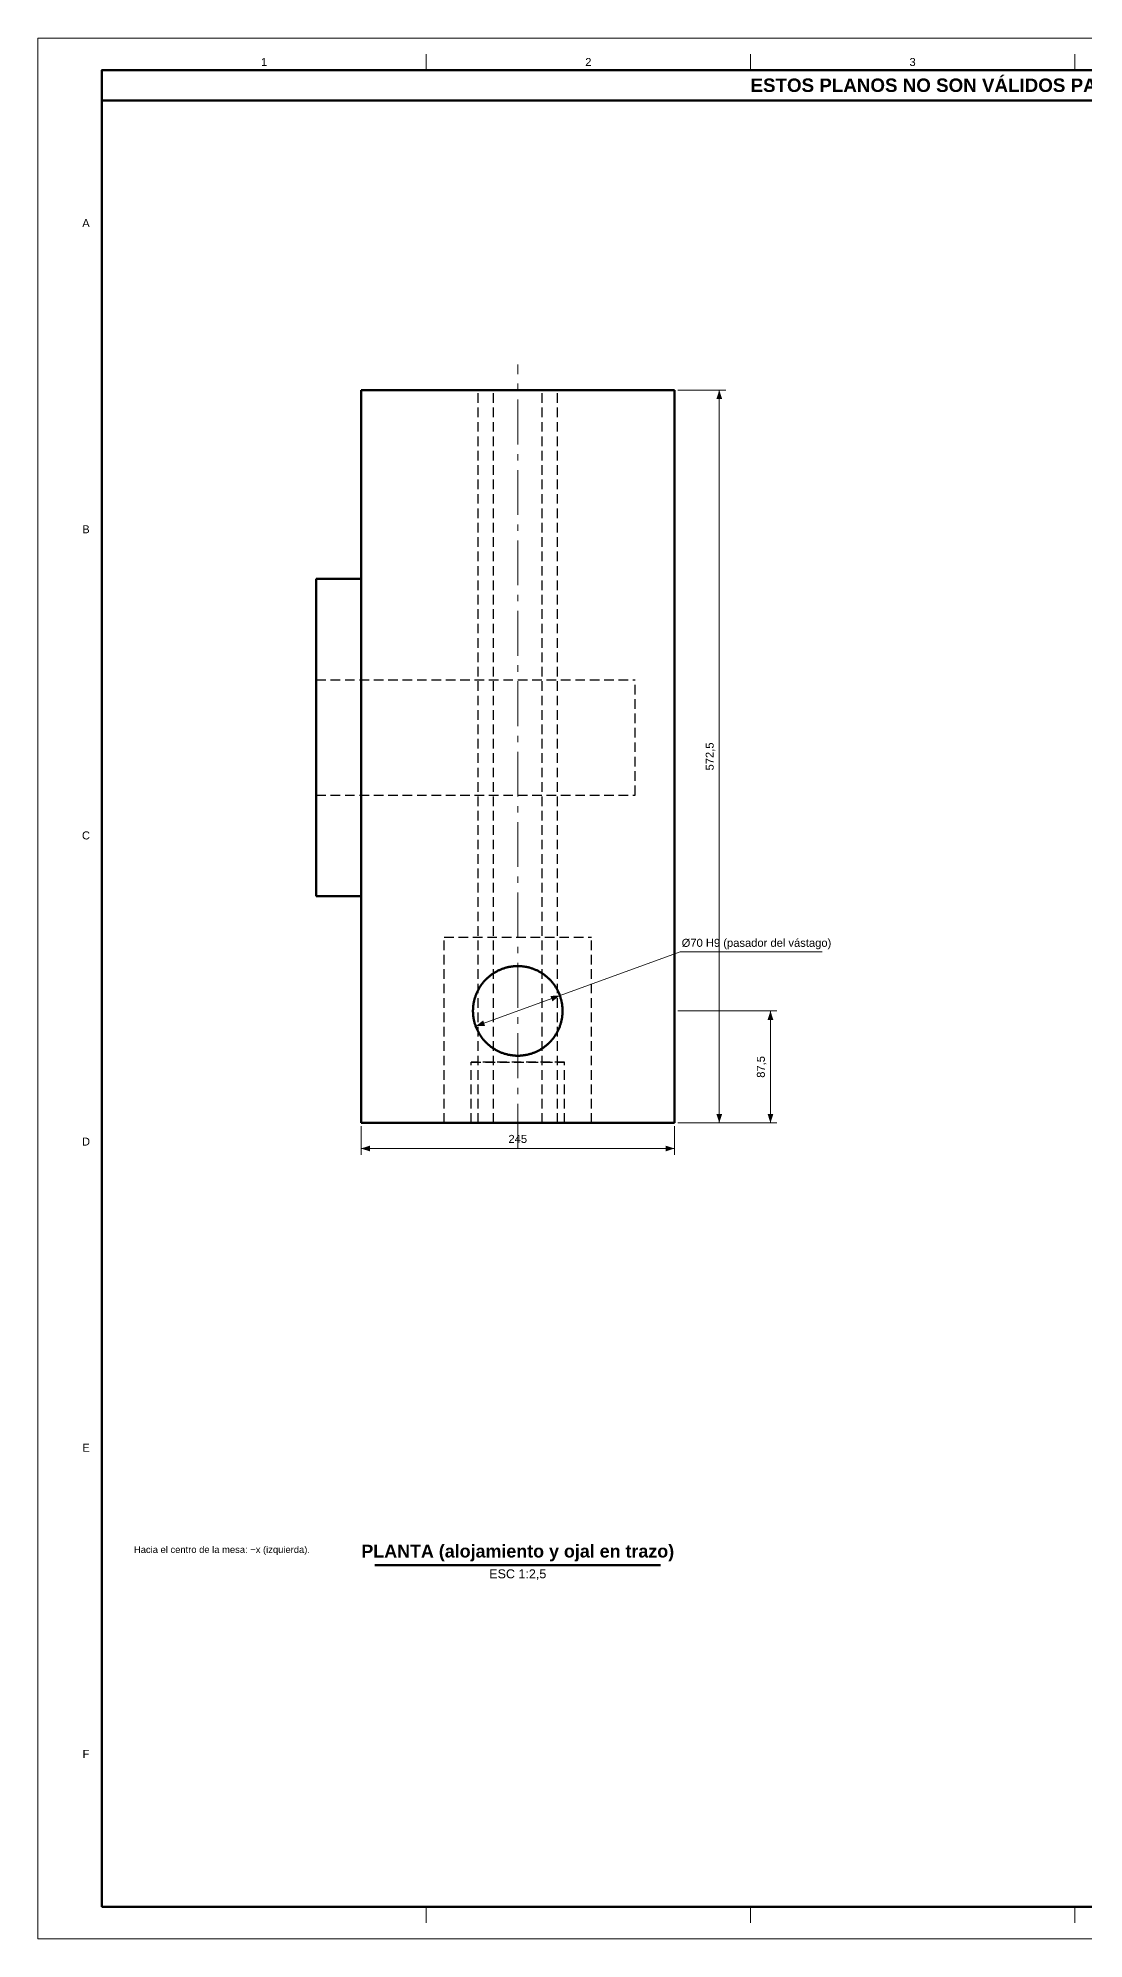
# Model space of a CAD drawing. Header units: millimetres. Extents: x 0 to 841, y 0 to 594.
# Drawn here: x 0 to 327, y 0 to 594 of the extents above; entities that cross this region are included whole.
import ezdxf
from ezdxf.enums import TextEntityAlignment as Align

# ---------------------------------------------------------------- set-up
doc = ezdxf.new("R2010")
doc.units = ezdxf.units.MM
doc.linetypes.add('EJE', pattern=[22, 14, -3, 2, -3])
doc.linetypes.add('OCULTO', pattern=[4.5, 3, -1.5])
for name, color, linetype, lineweight in [('COTA', 7, 'CONTINUOUS', 18), ('EJE', 7, 'EJE', 18), ('FINA', 7, 'CONTINUOUS', 18), ('MARCO', 7, 'CONTINUOUS', 70), ('OCU', 7, 'OCULTO', 25), ('TXT', 7, 'CONTINUOUS', 25), ('VIS', 7, 'CONTINUOUS', 50)]:
    doc.layers.add(name, color=color, linetype=linetype, lineweight=lineweight)
doc.styles.add('STD', font='LiberationSans-Regular.ttf')
doc.styles.add('STDB', font='LiberationSans-Bold.ttf')

msp = doc.modelspace()

# ---------------------------------------------------------------- linework, layer by layer
at = {"layer": 'COTA'}
for p, q in [((200, 484), (215, 484)), ((213, 255), (213, 484)), ((136.84, 285.21), (200.74, 308.47)), ((200.74, 308.47), (245.14, 308.47)), ((200, 290), (231, 290)), ((229, 255), (229, 290)), ((101, 254), (101, 245)), ((199, 254), (199, 245)), ((200, 255), (215, 255)), ((200, 255), (231, 255)), ((101, 247), (199, 247))]:
    msp.add_line(p, q, dxfattribs=at)
for points in [[(213, 484), (212.1, 481.2), (213.9, 481.2)], [(163.16, 294.79), (160.22, 294.68), (160.83, 292.98)], [(136.84, 285.21), (139.78, 285.32), (139.17, 287.02)], [(229, 290), (228.1, 287.2), (229.9, 287.2)], [(213, 255), (213.9, 257.8), (212.1, 257.8)], [(229, 255), (229.9, 257.8), (228.1, 257.8)], [(101, 247), (103.8, 246.1), (103.8, 247.9)], [(199, 247), (196.2, 247.9), (196.2, 246.1)]]:
    msp.add_solid(points, dxfattribs=at)
at = {"layer": 'EJE'}
msp.add_line((150, 247), (150, 492), dxfattribs=at)
at = {"layer": 'FINA'}
for p, q in [((121.38, 584), (121.38, 589)), ((222.75, 584), (222.75, 589)), ((324.12, 584), (324.12, 589)), ((121.38, 10), (121.38, 5)), ((222.75, 10), (222.75, 5)), ((324.12, 10), (324.12, 5))]:
    msp.add_line(p, q, dxfattribs=at)
msp.add_lwpolyline([(0, 0), (841, 0), (841, 594), (0, 594)], close=True, dxfattribs=at)
at = {"layer": 'MARCO'}
for points in [[(20, 10), (831, 10), (831, 584), (20, 584)], [(20, 574.5), (831, 574.5), (831, 584), (20, 584)]]:
    msp.add_lwpolyline(points, close=True, dxfattribs=at)
at = {"layer": 'OCU'}
for points in [[(101, 484), (142.4, 484)], [(101, 425), (101, 484)], [(137.6, 255), (137.6, 484)], [(137.6, 255), (137.6, 484)], [(137.6, 484), (142.4, 484)], [(137.6, 484), (162.4, 484)], [(142.4, 255), (142.4, 484)], [(142.4, 255), (142.4, 484)], [(157.6, 484), (199, 484)], [(157.6, 484), (162.4, 484)], [(157.6, 255), (157.6, 484)], [(157.6, 255), (157.6, 484)], [(162.4, 255), (162.4, 484)], [(162.4, 255), (162.4, 484)], [(199, 255), (199, 484)], [(87, 425), (101, 425)], [(87, 325.8), (87, 425)], [(101, 325.8), (101, 425)], [(87, 393.4), (87, 357.4)], [(87, 393.4), (87, 357.4)], [(87, 393.4), (186.74, 393.4)], [(87, 393.4), (186.74, 393.4)], [(186.74, 357.4), (186.74, 393.4)], [(186.74, 357.4), (186.74, 393.4)], [(87, 357.4), (186.74, 357.4)], [(87, 357.4), (186.74, 357.4)], [(87, 325.8), (101, 325.8)], [(101, 255), (101, 325.8)], [(127, 255), (127, 313)], [(127, 313), (173, 313)], [(127, 255), (127, 313)], [(127, 313), (173, 313)], [(173, 255), (173, 313)], [(173, 255), (173, 313)], [(164, 290), (164, 289.76), (163.99, 289.52), (163.98, 289.28), (163.97, 289.04), (163.95, 288.8), (163.93, 288.56), (163.9, 288.32), (163.87, 288.08), (163.83, 287.85), (163.79, 287.61), (163.75, 287.37), (163.7, 287.14), (163.65, 286.9), (163.6, 286.67), (163.54, 286.43), (163.48, 286.2), (163.41, 285.97), (163.34, 285.74), (163.26, 285.51), (163.18, 285.29), (163.1, 285.06), (163.01, 284.84), (162.92, 284.61), (162.83, 284.39), (162.73, 284.17), (162.63, 283.96), (162.52, 283.74), (162.41, 283.53), (162.3, 283.31), (162.18, 283.1), (162.06, 282.9), (161.94, 282.69), (161.81, 282.49), (161.68, 282.28), (161.55, 282.09), (161.41, 281.89), (161.27, 281.69), (161.13, 281.5), (160.98, 281.31), (160.83, 281.12), (160.67, 280.94), (160.52, 280.76), (160.36, 280.58), (160.19, 280.4), (160.03, 280.23), (159.86, 280.06), (159.68, 279.89), (159.51, 279.73), (159.33, 279.56), (159.15, 279.41), (158.97, 279.25), (158.78, 279.1), (158.59, 278.95), (158.4, 278.8), (158.21, 278.66), (158.01, 278.52), (157.82, 278.38), (157.61, 278.25), (157.41, 278.12), (157.21, 278), (157, 277.88), (156.79, 277.76), (156.58, 277.64), (156.37, 277.53), (156.15, 277.42), (155.93, 277.32), (155.72, 277.22), (155.5, 277.12), (155.27, 277.03), (155.05, 276.94), (154.83, 276.86), (154.6, 276.78), (154.37, 276.7), (154.14, 276.63), (153.91, 276.56), (153.68, 276.49), (153.45, 276.43), (153.22, 276.37), (152.98, 276.32), (152.75, 276.27), (152.51, 276.23), (152.27, 276.19), (152.04, 276.15), (151.8, 276.12), (151.56, 276.09), (151.32, 276.06), (151.08, 276.04), (150.84, 276.03), (150.6, 276.01), (150.36, 276), (150.12, 276), (149.88, 276), (149.64, 276), (149.4, 276.01), (149.16, 276.03), (148.92, 276.04), (148.68, 276.06), (148.44, 276.09), (148.2, 276.12), (147.96, 276.15), (147.73, 276.19), (147.49, 276.23), (147.25, 276.27), (147.02, 276.32), (146.78, 276.37), (146.55, 276.43), (146.32, 276.49), (146.09, 276.56), (145.86, 276.63), (145.63, 276.7), (145.4, 276.78), (145.17, 276.86), (144.95, 276.94), (144.73, 277.03), (144.5, 277.12), (144.28, 277.22), (144.07, 277.32), (143.85, 277.42), (143.63, 277.53), (143.42, 277.64), (143.21, 277.76), (143, 277.88), (142.79, 278), (142.59, 278.12), (142.39, 278.25), (142.18, 278.38), (141.99, 278.52), (141.79, 278.66), (141.6, 278.8), (141.41, 278.95), (141.22, 279.1), (141.03, 279.25), (140.85, 279.41), (140.67, 279.56), (140.49, 279.73), (140.32, 279.89), (140.14, 280.06), (139.97, 280.23), (139.81, 280.4), (139.64, 280.58), (139.48, 280.76), (139.33, 280.94), (139.17, 281.12), (139.02, 281.31), (138.87, 281.5), (138.73, 281.69), (138.59, 281.89), (138.45, 282.09), (138.32, 282.28), (138.19, 282.49), (138.06, 282.69), (137.94, 282.9), (137.82, 283.1), (137.7, 283.31), (137.59, 283.53), (137.48, 283.74), (137.37, 283.96), (137.27, 284.17), (137.17, 284.39), (137.08, 284.61), (136.99, 284.84), (136.9, 285.06), (136.82, 285.29), (136.74, 285.51), (136.66, 285.74), (136.59, 285.97), (136.52, 286.2), (136.46, 286.43), (136.4, 286.67), (136.35, 286.9), (136.3, 287.14), (136.25, 287.37), (136.21, 287.61), (136.17, 287.85), (136.13, 288.08), (136.1, 288.32), (136.07, 288.56), (136.05, 288.8), (136.03, 289.04), (136.02, 289.28), (136.01, 289.52), (136, 289.76), (136, 290), (136, 290.24), (136.01, 290.48), (136.02, 290.72), (136.03, 290.96), (136.05, 291.2), (136.07, 291.44), (136.1, 291.68), (136.13, 291.92), (136.17, 292.15), (136.21, 292.39), (136.25, 292.63), (136.3, 292.86), (136.35, 293.1), (136.4, 293.33), (136.46, 293.57), (136.52, 293.8), (136.59, 294.03), (136.66, 294.26), (136.74, 294.49), (136.82, 294.71), (136.9, 294.94), (136.99, 295.16), (137.08, 295.39), (137.17, 295.61), (137.27, 295.83), (137.37, 296.04), (137.48, 296.26), (137.59, 296.47), (137.7, 296.69), (137.82, 296.9), (137.94, 297.1), (138.06, 297.31), (138.19, 297.51), (138.32, 297.72), (138.45, 297.91), (138.59, 298.11), (138.73, 298.31), (138.87, 298.5), (139.02, 298.69), (139.17, 298.88), (139.33, 299.06), (139.48, 299.24), (139.64, 299.42), (139.81, 299.6), (139.97, 299.77), (140.14, 299.94), (140.32, 300.11), (140.49, 300.27), (140.67, 300.44), (140.85, 300.59), (141.03, 300.75), (141.22, 300.9), (141.41, 301.05), (141.6, 301.2), (141.79, 301.34), (141.99, 301.48), (142.18, 301.62), (142.39, 301.75), (142.59, 301.88), (142.79, 302), (143, 302.12), (143.21, 302.24), (143.42, 302.36), (143.63, 302.47), (143.85, 302.58), (144.07, 302.68), (144.28, 302.78), (144.5, 302.88), (144.73, 302.97), (144.95, 303.06), (145.17, 303.14), (145.4, 303.22), (145.63, 303.3), (145.86, 303.37), (146.09, 303.44), (146.32, 303.51), (146.55, 303.57), (146.78, 303.63), (147.02, 303.68), (147.25, 303.73), (147.49, 303.77), (147.73, 303.81), (147.96, 303.85), (148.2, 303.88), (148.44, 303.91), (148.68, 303.94), (148.92, 303.96), (149.16, 303.97), (149.4, 303.99), (149.64, 304), (149.88, 304), (150.12, 304), (150.36, 304), (150.6, 303.99), (150.84, 303.97), (151.08, 303.96), (151.32, 303.94), (151.56, 303.91), (151.8, 303.88), (152.04, 303.85), (152.27, 303.81), (152.51, 303.77), (152.75, 303.73), (152.98, 303.68), (153.22, 303.63), (153.45, 303.57), (153.68, 303.51), (153.91, 303.44), (154.14, 303.37), (154.37, 303.3), (154.6, 303.22), (154.83, 303.14), (155.05, 303.06), (155.27, 302.97), (155.5, 302.88), (155.72, 302.78), (155.93, 302.68), (156.15, 302.58), (156.37, 302.47), (156.58, 302.36), (156.79, 302.24), (157, 302.12), (157.21, 302), (157.41, 301.88), (157.61, 301.75), (157.82, 301.62), (158.01, 301.48), (158.21, 301.34), (158.4, 301.2), (158.59, 301.05), (158.78, 300.9), (158.97, 300.75), (159.15, 300.59), (159.33, 300.44), (159.51, 300.27), (159.68, 300.11), (159.86, 299.94), (160.03, 299.77), (160.19, 299.6), (160.36, 299.42), (160.52, 299.24), (160.67, 299.06), (160.83, 298.88), (160.98, 298.69), (161.13, 298.5), (161.27, 298.31), (161.41, 298.11), (161.55, 297.91), (161.68, 297.72), (161.81, 297.51), (161.94, 297.31), (162.06, 297.1), (162.18, 296.9), (162.3, 296.69), (162.41, 296.47), (162.52, 296.26), (162.63, 296.04), (162.73, 295.83), (162.83, 295.61), (162.92, 295.39), (163.01, 295.16), (163.1, 294.94), (163.18, 294.71), (163.26, 294.49), (163.34, 294.26), (163.41, 294.03), (163.48, 293.8), (163.54, 293.57), (163.6, 293.33), (163.65, 293.1), (163.7, 292.86), (163.75, 292.63), (163.79, 292.39), (163.83, 292.15), (163.87, 291.92), (163.9, 291.68), (163.93, 291.44), (163.95, 291.2), (163.97, 290.96), (163.98, 290.72), (163.99, 290.48), (164, 290.24), (164, 290)], [(164, 290), (164, 289.76), (163.99, 289.52), (163.98, 289.28), (163.97, 289.04), (163.95, 288.8), (163.93, 288.56), (163.9, 288.32), (163.87, 288.08), (163.83, 287.85), (163.79, 287.61), (163.75, 287.37), (163.7, 287.14), (163.65, 286.9), (163.6, 286.67), (163.54, 286.43), (163.48, 286.2), (163.41, 285.97), (163.34, 285.74), (163.26, 285.51), (163.18, 285.29), (163.1, 285.06), (163.01, 284.84), (162.92, 284.61), (162.83, 284.39), (162.73, 284.17), (162.63, 283.96), (162.52, 283.74), (162.41, 283.53), (162.3, 283.31), (162.18, 283.1), (162.06, 282.9), (161.94, 282.69), (161.81, 282.49), (161.68, 282.28), (161.55, 282.09), (161.41, 281.89), (161.27, 281.69), (161.13, 281.5), (160.98, 281.31), (160.83, 281.12), (160.67, 280.94), (160.52, 280.76), (160.36, 280.58), (160.19, 280.4), (160.03, 280.23), (159.86, 280.06), (159.68, 279.89), (159.51, 279.73), (159.33, 279.56), (159.15, 279.41), (158.97, 279.25), (158.78, 279.1), (158.59, 278.95), (158.4, 278.8), (158.21, 278.66), (158.01, 278.52), (157.82, 278.38), (157.61, 278.25), (157.41, 278.12), (157.21, 278), (157, 277.88), (156.79, 277.76), (156.58, 277.64), (156.37, 277.53), (156.15, 277.42), (155.93, 277.32), (155.72, 277.22), (155.5, 277.12), (155.27, 277.03), (155.05, 276.94), (154.83, 276.86), (154.6, 276.78), (154.37, 276.7), (154.14, 276.63), (153.91, 276.56), (153.68, 276.49), (153.45, 276.43), (153.22, 276.37), (152.98, 276.32), (152.75, 276.27), (152.51, 276.23), (152.27, 276.19), (152.04, 276.15), (151.8, 276.12), (151.56, 276.09), (151.32, 276.06), (151.08, 276.04), (150.84, 276.03), (150.6, 276.01), (150.36, 276), (150.12, 276), (149.88, 276), (149.64, 276), (149.4, 276.01), (149.16, 276.03), (148.92, 276.04), (148.68, 276.06), (148.44, 276.09), (148.2, 276.12), (147.96, 276.15), (147.73, 276.19), (147.49, 276.23), (147.25, 276.27), (147.02, 276.32), (146.78, 276.37), (146.55, 276.43), (146.32, 276.49), (146.09, 276.56), (145.86, 276.63), (145.63, 276.7), (145.4, 276.78), (145.17, 276.86), (144.95, 276.94), (144.73, 277.03), (144.5, 277.12), (144.28, 277.22), (144.07, 277.32), (143.85, 277.42), (143.63, 277.53), (143.42, 277.64), (143.21, 277.76), (143, 277.88), (142.79, 278), (142.59, 278.12), (142.39, 278.25), (142.18, 278.38), (141.99, 278.52), (141.79, 278.66), (141.6, 278.8), (141.41, 278.95), (141.22, 279.1), (141.03, 279.25), (140.85, 279.41), (140.67, 279.56), (140.49, 279.73), (140.32, 279.89), (140.14, 280.06), (139.97, 280.23), (139.81, 280.4), (139.64, 280.58), (139.48, 280.76), (139.33, 280.94), (139.17, 281.12), (139.02, 281.31), (138.87, 281.5), (138.73, 281.69), (138.59, 281.89), (138.45, 282.09), (138.32, 282.28), (138.19, 282.49), (138.06, 282.69), (137.94, 282.9), (137.82, 283.1), (137.7, 283.31), (137.59, 283.53), (137.48, 283.74), (137.37, 283.96), (137.27, 284.17), (137.17, 284.39), (137.08, 284.61), (136.99, 284.84), (136.9, 285.06), (136.82, 285.29), (136.74, 285.51), (136.66, 285.74), (136.59, 285.97), (136.52, 286.2), (136.46, 286.43), (136.4, 286.67), (136.35, 286.9), (136.3, 287.14), (136.25, 287.37), (136.21, 287.61), (136.17, 287.85), (136.13, 288.08), (136.1, 288.32), (136.07, 288.56), (136.05, 288.8), (136.03, 289.04), (136.02, 289.28), (136.01, 289.52), (136, 289.76), (136, 290), (136, 290.24), (136.01, 290.48), (136.02, 290.72), (136.03, 290.96), (136.05, 291.2), (136.07, 291.44), (136.1, 291.68), (136.13, 291.92), (136.17, 292.15), (136.21, 292.39), (136.25, 292.63), (136.3, 292.86), (136.35, 293.1), (136.4, 293.33), (136.46, 293.57), (136.52, 293.8), (136.59, 294.03), (136.66, 294.26), (136.74, 294.49), (136.82, 294.71), (136.9, 294.94), (136.99, 295.16), (137.08, 295.39), (137.17, 295.61), (137.27, 295.83), (137.37, 296.04), (137.48, 296.26), (137.59, 296.47), (137.7, 296.69), (137.82, 296.9), (137.94, 297.1), (138.06, 297.31), (138.19, 297.51), (138.32, 297.72), (138.45, 297.91), (138.59, 298.11), (138.73, 298.31), (138.87, 298.5), (139.02, 298.69), (139.17, 298.88), (139.33, 299.06), (139.48, 299.24), (139.64, 299.42), (139.81, 299.6), (139.97, 299.77), (140.14, 299.94), (140.32, 300.11), (140.49, 300.27), (140.67, 300.44), (140.85, 300.59), (141.03, 300.75), (141.22, 300.9), (141.41, 301.05), (141.6, 301.2), (141.79, 301.34), (141.99, 301.48), (142.18, 301.62), (142.39, 301.75), (142.59, 301.88), (142.79, 302), (143, 302.12), (143.21, 302.24), (143.42, 302.36), (143.63, 302.47), (143.85, 302.58), (144.07, 302.68), (144.28, 302.78), (144.5, 302.88), (144.73, 302.97), (144.95, 303.06), (145.17, 303.14), (145.4, 303.22), (145.63, 303.3), (145.86, 303.37), (146.09, 303.44), (146.32, 303.51), (146.55, 303.57), (146.78, 303.63), (147.02, 303.68), (147.25, 303.73), (147.49, 303.77), (147.73, 303.81), (147.96, 303.85), (148.2, 303.88), (148.44, 303.91), (148.68, 303.94), (148.92, 303.96), (149.16, 303.97), (149.4, 303.99), (149.64, 304), (149.88, 304), (150.12, 304), (150.36, 304), (150.6, 303.99), (150.84, 303.97), (151.08, 303.96), (151.32, 303.94), (151.56, 303.91), (151.8, 303.88), (152.04, 303.85), (152.27, 303.81), (152.51, 303.77), (152.75, 303.73), (152.98, 303.68), (153.22, 303.63), (153.45, 303.57), (153.68, 303.51), (153.91, 303.44), (154.14, 303.37), (154.37, 303.3), (154.6, 303.22), (154.83, 303.14), (155.05, 303.06), (155.27, 302.97), (155.5, 302.88), (155.72, 302.78), (155.93, 302.68), (156.15, 302.58), (156.37, 302.47), (156.58, 302.36), (156.79, 302.24), (157, 302.12), (157.21, 302), (157.41, 301.88), (157.61, 301.75), (157.82, 301.62), (158.01, 301.48), (158.21, 301.34), (158.4, 301.2), (158.59, 301.05), (158.78, 300.9), (158.97, 300.75), (159.15, 300.59), (159.33, 300.44), (159.51, 300.27), (159.68, 300.11), (159.86, 299.94), (160.03, 299.77), (160.19, 299.6), (160.36, 299.42), (160.52, 299.24), (160.67, 299.06), (160.83, 298.88), (160.98, 298.69), (161.13, 298.5), (161.27, 298.31), (161.41, 298.11), (161.55, 297.91), (161.68, 297.72), (161.81, 297.51), (161.94, 297.31), (162.06, 297.1), (162.18, 296.9), (162.3, 296.69), (162.41, 296.47), (162.52, 296.26), (162.63, 296.04), (162.73, 295.83), (162.83, 295.61), (162.92, 295.39), (163.01, 295.16), (163.1, 294.94), (163.18, 294.71), (163.26, 294.49), (163.34, 294.26), (163.41, 294.03), (163.48, 293.8), (163.54, 293.57), (163.6, 293.33), (163.65, 293.1), (163.7, 292.86), (163.75, 292.63), (163.79, 292.39), (163.83, 292.15), (163.87, 291.92), (163.9, 291.68), (163.93, 291.44), (163.95, 291.2), (163.97, 290.96), (163.98, 290.72), (163.99, 290.48), (164, 290.24), (164, 290)], [(164, 290), (164, 290.24), (163.99, 290.48), (163.98, 290.72), (163.97, 290.96), (163.95, 291.2), (163.93, 291.44), (163.9, 291.68), (163.87, 291.92), (163.83, 292.15), (163.79, 292.39), (163.75, 292.63), (163.7, 292.86), (163.65, 293.1), (163.6, 293.33), (163.54, 293.57), (163.48, 293.8), (163.41, 294.03), (163.34, 294.26), (163.26, 294.49), (163.18, 294.71), (163.1, 294.94), (163.01, 295.16), (162.92, 295.39), (162.83, 295.61), (162.73, 295.83), (162.63, 296.04), (162.52, 296.26), (162.41, 296.47), (162.3, 296.69), (162.18, 296.9), (162.06, 297.1), (161.94, 297.31), (161.81, 297.51), (161.68, 297.72), (161.55, 297.91), (161.41, 298.11), (161.27, 298.31), (161.13, 298.5), (160.98, 298.69), (160.83, 298.88), (160.67, 299.06), (160.52, 299.24), (160.36, 299.42), (160.19, 299.6), (160.03, 299.77), (159.86, 299.94), (159.68, 300.11), (159.51, 300.27), (159.33, 300.44), (159.15, 300.59), (158.97, 300.75), (158.78, 300.9), (158.59, 301.05), (158.4, 301.2), (158.21, 301.34), (158.01, 301.48), (157.82, 301.62), (157.61, 301.75), (157.41, 301.88), (157.21, 302), (157, 302.12), (156.79, 302.24), (156.58, 302.36), (156.37, 302.47), (156.15, 302.58), (155.93, 302.68), (155.72, 302.78), (155.5, 302.88), (155.27, 302.97), (155.05, 303.06), (154.83, 303.14), (154.6, 303.22), (154.37, 303.3), (154.14, 303.37), (153.91, 303.44), (153.68, 303.51), (153.45, 303.57), (153.22, 303.63), (152.98, 303.68), (152.75, 303.73), (152.51, 303.77), (152.27, 303.81), (152.04, 303.85), (151.8, 303.88), (151.56, 303.91), (151.32, 303.94), (151.08, 303.96), (150.84, 303.97), (150.6, 303.99), (150.36, 304), (150.12, 304), (149.88, 304), (149.64, 304), (149.4, 303.99), (149.16, 303.97), (148.92, 303.96), (148.68, 303.94), (148.44, 303.91), (148.2, 303.88), (147.96, 303.85), (147.73, 303.81), (147.49, 303.77), (147.25, 303.73), (147.02, 303.68), (146.78, 303.63), (146.55, 303.57), (146.32, 303.51), (146.09, 303.44), (145.86, 303.37), (145.63, 303.3), (145.4, 303.22), (145.17, 303.14), (144.95, 303.06), (144.73, 302.97), (144.5, 302.88), (144.28, 302.78), (144.07, 302.68), (143.85, 302.58), (143.63, 302.47), (143.42, 302.36), (143.21, 302.24), (143, 302.12), (142.79, 302), (142.59, 301.88), (142.39, 301.75), (142.18, 301.62), (141.99, 301.48), (141.79, 301.34), (141.6, 301.2), (141.41, 301.05), (141.22, 300.9), (141.03, 300.75), (140.85, 300.59), (140.67, 300.44), (140.49, 300.27), (140.32, 300.11), (140.14, 299.94), (139.97, 299.77), (139.81, 299.6), (139.64, 299.42), (139.48, 299.24), (139.33, 299.06), (139.17, 298.88), (139.02, 298.69), (138.87, 298.5), (138.73, 298.31), (138.59, 298.11), (138.45, 297.91), (138.32, 297.72), (138.19, 297.51), (138.06, 297.31), (137.94, 297.1), (137.82, 296.9), (137.7, 296.69), (137.59, 296.47), (137.48, 296.26), (137.37, 296.04), (137.27, 295.83), (137.17, 295.61), (137.08, 295.39), (136.99, 295.16), (136.9, 294.94), (136.82, 294.71), (136.74, 294.49), (136.66, 294.26), (136.59, 294.03), (136.52, 293.8), (136.46, 293.57), (136.4, 293.33), (136.35, 293.1), (136.3, 292.86), (136.25, 292.63), (136.21, 292.39), (136.17, 292.15), (136.13, 291.92), (136.1, 291.68), (136.07, 291.44), (136.05, 291.2), (136.03, 290.96), (136.02, 290.72), (136.01, 290.48), (136, 290.24), (136, 290), (136, 289.76), (136.01, 289.52), (136.02, 289.28), (136.03, 289.04), (136.05, 288.8), (136.07, 288.56), (136.1, 288.32), (136.13, 288.08), (136.17, 287.85), (136.21, 287.61), (136.25, 287.37), (136.3, 287.14), (136.35, 286.9), (136.4, 286.67), (136.46, 286.43), (136.52, 286.2), (136.59, 285.97), (136.66, 285.74), (136.74, 285.51), (136.82, 285.29), (136.9, 285.06), (136.99, 284.84), (137.08, 284.61), (137.17, 284.39), (137.27, 284.17), (137.37, 283.96), (137.48, 283.74), (137.59, 283.53), (137.7, 283.31), (137.82, 283.1), (137.94, 282.9), (138.06, 282.69), (138.19, 282.49), (138.32, 282.28), (138.45, 282.09), (138.59, 281.89), (138.73, 281.69), (138.87, 281.5), (139.02, 281.31), (139.17, 281.12), (139.33, 280.94), (139.48, 280.76), (139.64, 280.58), (139.81, 280.4), (139.97, 280.23), (140.14, 280.06), (140.32, 279.89), (140.49, 279.73), (140.67, 279.56), (140.85, 279.41), (141.03, 279.25), (141.22, 279.1), (141.41, 278.95), (141.6, 278.8), (141.79, 278.66), (141.99, 278.52), (142.18, 278.38), (142.39, 278.25), (142.59, 278.12), (142.79, 278), (143, 277.88), (143.21, 277.76), (143.42, 277.64), (143.63, 277.53), (143.85, 277.42), (144.07, 277.32), (144.28, 277.22), (144.5, 277.12), (144.73, 277.03), (144.95, 276.94), (145.17, 276.86), (145.4, 276.78), (145.63, 276.7), (145.86, 276.63), (146.09, 276.56), (146.32, 276.49), (146.55, 276.43), (146.78, 276.37), (147.02, 276.32), (147.25, 276.27), (147.49, 276.23), (147.73, 276.19), (147.96, 276.15), (148.2, 276.12), (148.44, 276.09), (148.68, 276.06), (148.92, 276.04), (149.16, 276.03), (149.4, 276.01), (149.64, 276), (149.88, 276), (150.12, 276), (150.36, 276), (150.6, 276.01), (150.84, 276.03), (151.08, 276.04), (151.32, 276.06), (151.56, 276.09), (151.8, 276.12), (152.04, 276.15), (152.27, 276.19), (152.51, 276.23), (152.75, 276.27), (152.98, 276.32), (153.22, 276.37), (153.45, 276.43), (153.68, 276.49), (153.91, 276.56), (154.14, 276.63), (154.37, 276.7), (154.6, 276.78), (154.83, 276.86), (155.05, 276.94), (155.27, 277.03), (155.5, 277.12), (155.72, 277.22), (155.93, 277.32), (156.15, 277.42), (156.37, 277.53), (156.58, 277.64), (156.79, 277.76), (157, 277.88), (157.21, 278), (157.41, 278.12), (157.61, 278.25), (157.82, 278.38), (158.01, 278.52), (158.21, 278.66), (158.4, 278.8), (158.59, 278.95), (158.78, 279.1), (158.97, 279.25), (159.15, 279.41), (159.33, 279.56), (159.51, 279.73), (159.68, 279.89), (159.86, 280.06), (160.03, 280.23), (160.19, 280.4), (160.36, 280.58), (160.52, 280.76), (160.67, 280.94), (160.83, 281.12), (160.98, 281.31), (161.13, 281.5), (161.27, 281.69), (161.41, 281.89), (161.55, 282.09), (161.68, 282.28), (161.81, 282.49), (161.94, 282.69), (162.06, 282.9), (162.18, 283.1), (162.3, 283.31), (162.41, 283.53), (162.52, 283.74), (162.63, 283.96), (162.73, 284.17), (162.83, 284.39), (162.92, 284.61), (163.01, 284.84), (163.1, 285.06), (163.18, 285.29), (163.26, 285.51), (163.34, 285.74), (163.41, 285.97), (163.48, 286.2), (163.54, 286.43), (163.6, 286.67), (163.65, 286.9), (163.7, 287.14), (163.75, 287.37), (163.79, 287.61), (163.83, 287.85), (163.87, 288.08), (163.9, 288.32), (163.93, 288.56), (163.95, 288.8), (163.97, 289.04), (163.98, 289.28), (163.99, 289.52), (164, 289.76), (164, 290)], [(164.6, 274), (135.4, 274)], [(135.4, 255), (135.4, 274)], [(135.4, 255), (135.4, 274)], [(135.4, 274), (164.6, 274)], [(164.6, 274), (135.4, 274)], [(135.4, 255), (135.4, 274)], [(135.4, 255), (135.4, 274)], [(135.4, 274), (164.6, 274)], [(164.6, 255), (164.6, 274)], [(164.6, 255), (164.6, 274)], [(164.6, 255), (164.6, 274)], [(164.6, 255), (164.6, 274)], [(101, 255), (142.4, 255)], [(127, 255), (135.4, 255)], [(127, 255), (135.4, 255)], [(135.4, 255), (164.6, 255)], [(135.4, 255), (164.6, 255)], [(137.6, 255), (162.4, 255)], [(137.6, 255), (142.4, 255)], [(157.6, 255), (162.4, 255)], [(157.6, 255), (199, 255)], [(164.6, 255), (173, 255)], [(164.6, 255), (173, 255)]]:
    msp.add_lwpolyline(points, dxfattribs=at)
at = {"layer": 'VIS'}
msp.add_line((105.36, 116.8), (194.64, 116.8), dxfattribs=at)
for points in [[(101, 484), (199, 484)], [(101, 425), (101, 484)], [(199, 255), (199, 484)], [(87, 425), (101, 425)], [(87, 325.8), (87, 425)], [(101, 325.8), (101, 425)], [(87, 325.8), (101, 325.8)], [(101, 255), (101, 325.8)], [(164, 290), (164, 289.76), (163.99, 289.52), (163.98, 289.28), (163.97, 289.04), (163.95, 288.8), (163.93, 288.56), (163.9, 288.32), (163.87, 288.08), (163.83, 287.85), (163.79, 287.61), (163.75, 287.37), (163.7, 287.14), (163.65, 286.9), (163.6, 286.67), (163.54, 286.43), (163.48, 286.2), (163.41, 285.97), (163.34, 285.74), (163.26, 285.51), (163.18, 285.29), (163.1, 285.06), (163.01, 284.84), (162.92, 284.61), (162.83, 284.39), (162.73, 284.17), (162.63, 283.96), (162.52, 283.74), (162.41, 283.53), (162.3, 283.31), (162.18, 283.1), (162.06, 282.9), (161.94, 282.69), (161.81, 282.49), (161.68, 282.28), (161.55, 282.09), (161.41, 281.89), (161.27, 281.69), (161.13, 281.5), (160.98, 281.31), (160.83, 281.12), (160.67, 280.94), (160.52, 280.76), (160.36, 280.58), (160.19, 280.4), (160.03, 280.23), (159.86, 280.06), (159.68, 279.89), (159.51, 279.73), (159.33, 279.56), (159.15, 279.41), (158.97, 279.25), (158.78, 279.1), (158.59, 278.95), (158.4, 278.8), (158.21, 278.66), (158.01, 278.52), (157.82, 278.38), (157.61, 278.25), (157.41, 278.12), (157.21, 278), (157, 277.88), (156.79, 277.76), (156.58, 277.64), (156.37, 277.53), (156.15, 277.42), (155.93, 277.32), (155.72, 277.22), (155.5, 277.12), (155.27, 277.03), (155.05, 276.94), (154.83, 276.86), (154.6, 276.78), (154.37, 276.7), (154.14, 276.63), (153.91, 276.56), (153.68, 276.49), (153.45, 276.43), (153.22, 276.37), (152.98, 276.32), (152.75, 276.27), (152.51, 276.23), (152.27, 276.19), (152.04, 276.15), (151.8, 276.12), (151.56, 276.09), (151.32, 276.06), (151.08, 276.04), (150.84, 276.03), (150.6, 276.01), (150.36, 276), (150.12, 276), (149.88, 276), (149.64, 276), (149.4, 276.01), (149.16, 276.03), (148.92, 276.04), (148.68, 276.06), (148.44, 276.09), (148.2, 276.12), (147.96, 276.15), (147.73, 276.19), (147.49, 276.23), (147.25, 276.27), (147.02, 276.32), (146.78, 276.37), (146.55, 276.43), (146.32, 276.49), (146.09, 276.56), (145.86, 276.63), (145.63, 276.7), (145.4, 276.78), (145.17, 276.86), (144.95, 276.94), (144.73, 277.03), (144.5, 277.12), (144.28, 277.22), (144.07, 277.32), (143.85, 277.42), (143.63, 277.53), (143.42, 277.64), (143.21, 277.76), (143, 277.88), (142.79, 278), (142.59, 278.12), (142.39, 278.25), (142.18, 278.38), (141.99, 278.52), (141.79, 278.66), (141.6, 278.8), (141.41, 278.95), (141.22, 279.1), (141.03, 279.25), (140.85, 279.41), (140.67, 279.56), (140.49, 279.73), (140.32, 279.89), (140.14, 280.06), (139.97, 280.23), (139.81, 280.4), (139.64, 280.58), (139.48, 280.76), (139.33, 280.94), (139.17, 281.12), (139.02, 281.31), (138.87, 281.5), (138.73, 281.69), (138.59, 281.89), (138.45, 282.09), (138.32, 282.28), (138.19, 282.49), (138.06, 282.69), (137.94, 282.9), (137.82, 283.1), (137.7, 283.31), (137.59, 283.53), (137.48, 283.74), (137.37, 283.96), (137.27, 284.17), (137.17, 284.39), (137.08, 284.61), (136.99, 284.84), (136.9, 285.06), (136.82, 285.29), (136.74, 285.51), (136.66, 285.74), (136.59, 285.97), (136.52, 286.2), (136.46, 286.43), (136.4, 286.67), (136.35, 286.9), (136.3, 287.14), (136.25, 287.37), (136.21, 287.61), (136.17, 287.85), (136.13, 288.08), (136.1, 288.32), (136.07, 288.56), (136.05, 288.8), (136.03, 289.04), (136.02, 289.28), (136.01, 289.52), (136, 289.76), (136, 290), (136, 290.24), (136.01, 290.48), (136.02, 290.72), (136.03, 290.96), (136.05, 291.2), (136.07, 291.44), (136.1, 291.68), (136.13, 291.92), (136.17, 292.15), (136.21, 292.39), (136.25, 292.63), (136.3, 292.86), (136.35, 293.1), (136.4, 293.33), (136.46, 293.57), (136.52, 293.8), (136.59, 294.03), (136.66, 294.26), (136.74, 294.49), (136.82, 294.71), (136.9, 294.94), (136.99, 295.16), (137.08, 295.39), (137.17, 295.61), (137.27, 295.83), (137.37, 296.04), (137.48, 296.26), (137.59, 296.47), (137.7, 296.69), (137.82, 296.9), (137.94, 297.1), (138.06, 297.31), (138.19, 297.51), (138.32, 297.72), (138.45, 297.91), (138.59, 298.11), (138.73, 298.31), (138.87, 298.5), (139.02, 298.69), (139.17, 298.88), (139.33, 299.06), (139.48, 299.24), (139.64, 299.42), (139.81, 299.6), (139.97, 299.77), (140.14, 299.94), (140.32, 300.11), (140.49, 300.27), (140.67, 300.44), (140.85, 300.59), (141.03, 300.75), (141.22, 300.9), (141.41, 301.05), (141.6, 301.2), (141.79, 301.34), (141.99, 301.48), (142.18, 301.62), (142.39, 301.75), (142.59, 301.88), (142.79, 302), (143, 302.12), (143.21, 302.24), (143.42, 302.36), (143.63, 302.47), (143.85, 302.58), (144.07, 302.68), (144.28, 302.78), (144.5, 302.88), (144.73, 302.97), (144.95, 303.06), (145.17, 303.14), (145.4, 303.22), (145.63, 303.3), (145.86, 303.37), (146.09, 303.44), (146.32, 303.51), (146.55, 303.57), (146.78, 303.63), (147.02, 303.68), (147.25, 303.73), (147.49, 303.77), (147.73, 303.81), (147.96, 303.85), (148.2, 303.88), (148.44, 303.91), (148.68, 303.94), (148.92, 303.96), (149.16, 303.97), (149.4, 303.99), (149.64, 304), (149.88, 304), (150.12, 304), (150.36, 304), (150.6, 303.99), (150.84, 303.97), (151.08, 303.96), (151.32, 303.94), (151.56, 303.91), (151.8, 303.88), (152.04, 303.85), (152.27, 303.81), (152.51, 303.77), (152.75, 303.73), (152.98, 303.68), (153.22, 303.63), (153.45, 303.57), (153.68, 303.51), (153.91, 303.44), (154.14, 303.37), (154.37, 303.3), (154.6, 303.22), (154.83, 303.14), (155.05, 303.06), (155.27, 302.97), (155.5, 302.88), (155.72, 302.78), (155.93, 302.68), (156.15, 302.58), (156.37, 302.47), (156.58, 302.36), (156.79, 302.24), (157, 302.12), (157.21, 302), (157.41, 301.88), (157.61, 301.75), (157.82, 301.62), (158.01, 301.48), (158.21, 301.34), (158.4, 301.2), (158.59, 301.05), (158.78, 300.9), (158.97, 300.75), (159.15, 300.59), (159.33, 300.44), (159.51, 300.27), (159.68, 300.11), (159.86, 299.94), (160.03, 299.77), (160.19, 299.6), (160.36, 299.42), (160.52, 299.24), (160.67, 299.06), (160.83, 298.88), (160.98, 298.69), (161.13, 298.5), (161.27, 298.31), (161.41, 298.11), (161.55, 297.91), (161.68, 297.72), (161.81, 297.51), (161.94, 297.31), (162.06, 297.1), (162.18, 296.9), (162.3, 296.69), (162.41, 296.47), (162.52, 296.26), (162.63, 296.04), (162.73, 295.83), (162.83, 295.61), (162.92, 295.39), (163.01, 295.16), (163.1, 294.94), (163.18, 294.71), (163.26, 294.49), (163.34, 294.26), (163.41, 294.03), (163.48, 293.8), (163.54, 293.57), (163.6, 293.33), (163.65, 293.1), (163.7, 292.86), (163.75, 292.63), (163.79, 292.39), (163.83, 292.15), (163.87, 291.92), (163.9, 291.68), (163.93, 291.44), (163.95, 291.2), (163.97, 290.96), (163.98, 290.72), (163.99, 290.48), (164, 290.24), (164, 290)], [(101, 255), (199, 255)]]:
    msp.add_lwpolyline(points, dxfattribs=at)

# ---------------------------------------------------------------- texts
at = {"layer": 'TXT'}
for s, height, style, p in [('1', 2.5, 'STD', (70.69, 586.5)), ('2', 2.5, 'STD', (172.06, 586.5)), ('ESTOS PLANOS NO SON VÁLIDOS PARA FABRICACIÓN HASTA SU REVISIÓN Y APROBACIÓN POR UN INGENIERO CALCULISTA HABILITADO.', 4.2, 'STDB', (425.5, 579.25)), ('3', 2.5, 'STD', (273.44, 586.5)), ('A', 2.5, 'STD', (15, 536.17)), ('B', 2.5, 'STD', (15, 440.5)), ('C', 2.5, 'STD', (15, 344.83)), ('D', 2.5, 'STD', (15, 249.17)), ('E', 2.5, 'STD', (15, 153.5)), ('F', 2.5, 'STD', (15, 57.83))]:
    msp.add_text(s, height=height, dxfattribs=dict(at, style=style)).set_placement(p, align=Align.MIDDLE_CENTER)
at = {"layer": 'TXT', "style": 'STD'}
for s, p in [('572,5', (212, 369.5)), ('87,5', (228, 272.5))]:
    msp.add_text(s, height=2.5, rotation=90, dxfattribs=at).set_placement(p, align=Align.BOTTOM_CENTER)
for s, height, p in [('Ø70 H9 (pasador del vástago)', 2.5, (201.24, 309.27)), ('Hacia el centro de la mesa: −x (izquierda).', 2.1, (30, 120))]:
    msp.add_text(s, height=height, dxfattribs=at).set_placement(p, align=Align.BOTTOM_LEFT)
at = {"layer": 'TXT'}
for s, height, style, p in [('245', 2.5, 'STD', (150, 248)), ('PLANTA (alojamiento y ojal en trazo)', 4, 'STDB', (150, 118))]:
    msp.add_text(s, height=height, dxfattribs=dict(at, style=style)).set_placement(p, align=Align.BOTTOM_CENTER)
at = {"layer": 'TXT', "style": 'STD'}
msp.add_text('ESC 1:2,5', height=2.8, dxfattribs=at).set_placement((150, 115.5), align=Align.TOP_CENTER)

doc.saveas('drawing.dxf')
